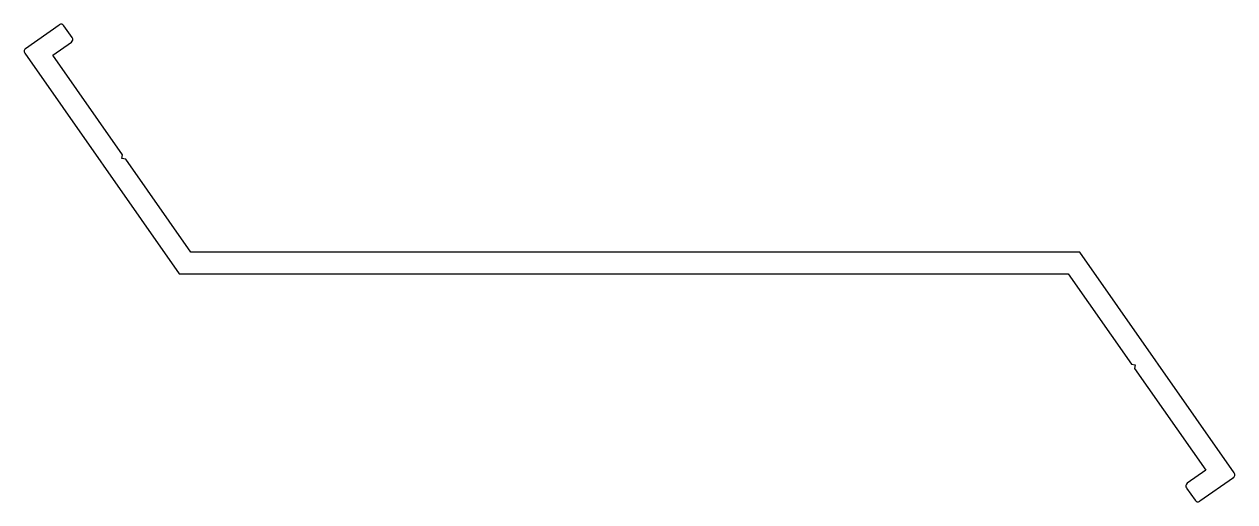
# Model space of a CAD drawing. Extents: x 2796.8 to 2885.6, y 1130 to 1164.9.
import ezdxf

# ---------------------------------------------------------------- set-up
doc = ezdxf.new("R2010")
doc.units = 0
doc.layers.get('0').update_dxf_attribs({"linetype": 'CONTINUOUS'})

msp = doc.modelspace()

# ---------------------------------------------------------------- linework, layer by layer
for p, q in [((2796.95, 1163.181), (2799.408, 1164.902)), ((2800.362, 1163.975), (2799.756, 1164.841)), ((2798.949, 1162.68), (2800.301, 1163.627)), ((2796.889, 1162.833), (2808.217, 1146.655)), ((2804.054, 1155.39), (2798.949, 1162.68)), ((2804.005, 1155.111), (2804.054, 1155.39)), ((2804.283, 1155.062), (2804.005, 1155.111)), ((2809.05, 1148.255), (2804.283, 1155.062)), ((2874.239, 1148.255), (2809.05, 1148.255)), ((2885.567, 1132.077), (2874.239, 1148.255)), ((2808.217, 1146.655), (2873.406, 1146.655)), ((2873.406, 1146.655), (2878.033, 1140.048)), ((2878.033, 1140.048), (2878.311, 1139.999)), ((2878.311, 1139.999), (2878.262, 1139.72)), ((2878.262, 1139.72), (2883.482, 1132.266)), ((2883.482, 1132.266), (2882.13, 1131.319)), ((2882.069, 1130.971), (2882.7, 1130.069)), ((2885.506, 1131.728), (2883.048, 1130.008))]:
    msp.add_line(p, q)
for centre, start, end in [((2799.551, 1164.697), 35, 125), ((2800.157, 1163.831), 305, 35), ((2797.094, 1162.977), 125, 215), ((2885.362, 1131.933), 305, 35), ((2882.273, 1131.115), 125, 215), ((2882.905, 1130.213), 215, 305)]:
    msp.add_arc(centre, 0.25, start, end)

doc.saveas('drawing.dxf')
